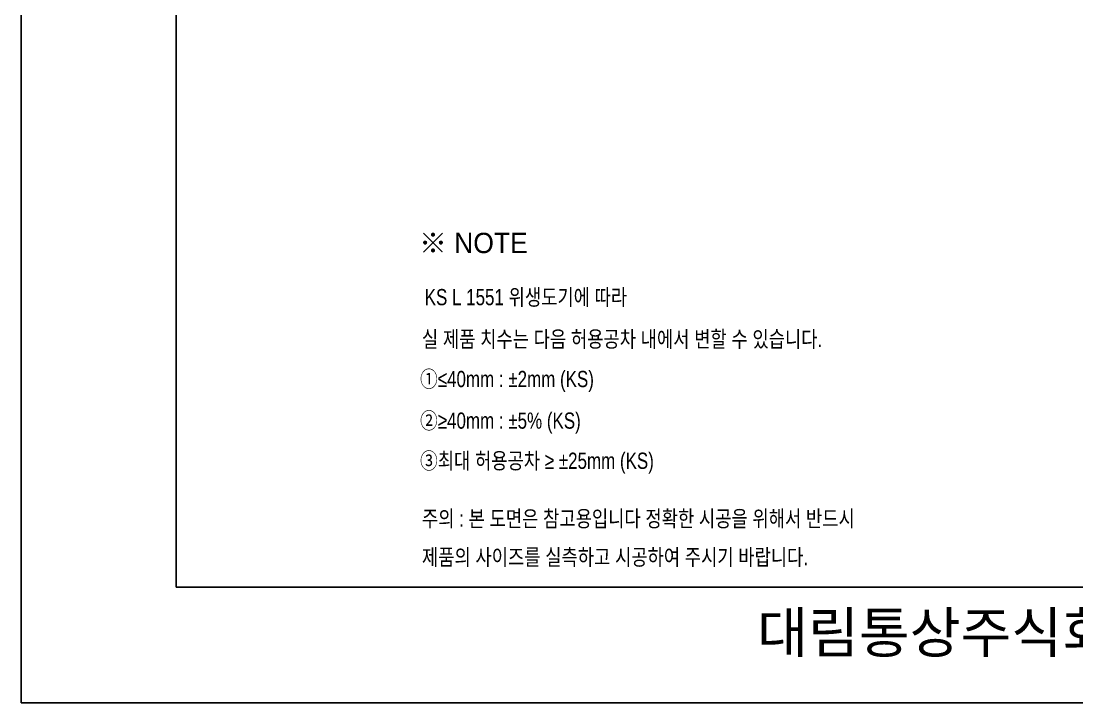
# Model space of a CAD drawing. Extents: x 66329 to 68754, y 58068 to 61499.
# Drawn here: x 66329 to 67632, y 58068 to 58909 of the extents above; entities that cross this region are included whole.
import ezdxf
from ezdxf.lldxf.tags import DXFTag

# ---------------------------------------------------------------- set-up
doc = ezdxf.new("R2010")
doc.units = 0
doc.header["$MEASUREMENT"] = 0
doc.linetypes.add('HIDDEN', pattern=[9.525, 6.35, -3.175])
doc.layers.get('0').update_dxf_attribs({"linetype": 'CONTINUOUS'})
for name, color, linetype in [('2', 2, 'HIDDEN'), ('Dim', 4, 'CONTINUOUS'), ('LINE', 7, 'CONTINUOUS'), ('YA', 7, 'CONTINUOUS')]:
    doc.layers.add(name, color=color, linetype=linetype)
doc.styles.add('MtXpl_', font='')
doc.styles.add('굴림', font='', dxfattribs={"height": 3.2})
doc.styles.add('스타일1', font='txt.shx', dxfattribs={"bigfont": 'ghs.shx'})
doc.styles.get('MtXpl_').set_extended_font_data('Gulim')
doc.styles.get('굴림').set_extended_font_data('Gulim')
tags = doc.linetypes.add('Amconstr', pattern=[9999, 9999, 0]).pattern_tags.tags
tags[6:7] = [DXFTag(74, 4), DXFTag(75, 0), DXFTag(340, '0'), DXFTag(46, 1.0), DXFTag(50, 0.0), DXFTag(44, 0.0), DXFTag(45, 0.0)]
tags[4:5] = [DXFTag(74, 4), DXFTag(75, 0), DXFTag(340, '0'), DXFTag(46, 1.0), DXFTag(50, 0.0), DXFTag(44, 0.0), DXFTag(45, 0.0)]

msp = doc.modelspace()

# ---------------------------------------------------------------- linework, layer by layer
at = {"layer": 'LINE', "linetype": 'Amconstr'}
msp.add_line((67607.7, 58210.9), (67679.7, 58210.9), dxfattribs=at)
at = {"layer": 'YA', "color": 7}
for p, q in [((66520.2, 58210.9), (66520.2, 60308.7)), ((66520.2, 58477.4), (66520.2, 58390.9)), ((66520.2, 58210.9), (67607.7, 58210.9)), ((66592.2, 58210.9), (67607.7, 58210.9))]:
    msp.add_line(p, q, dxfattribs=at)
at = {"layer": 'YA', "color": 0}
msp.add_lwpolyline([(66328.9, 58068.4), (68754.4, 58068.4), (68754.4, 61498.7), (66328.9, 61498.7)], close=True, dxfattribs=at)

# ---------------------------------------------------------------- texts
at = {"color": 3, "style": '굴림', "width": 0.8}
for s, p in [('KS L 1551 위생도기에 따라', (66827, 58558.8)), ('실 제품 치수는 다음 허용공차 내에서 변할 수 있습니다.', (66823.6, 58507.1)), ('①≤40mm : ±2mm (KS)', (66821.3, 58457.8)), ('②≥40mm : ±5%%% (KS)', (66821.3, 58406.5)), ('③최대 허용공차 ≥ ±25mm (KS)', (66821.3, 58357))]:
    msp.add_text(s, height=20, dxfattribs=at).set_placement(p)
at = {"color": 1, "style": '굴림', "width": 0.8}
for s, p in [('주의 : 본 도면은 참고용입니다 정확한 시공을 위해서 반드시', (66823.6, 58285.6)), ('제품의 사이즈를 실측하고 시공하여 주시기 바랍니다.', (66823.6, 58238.2))]:
    msp.add_text(s, height=20, dxfattribs=at).set_placement(p)
at = {"layer": '2', "style": 'MtXpl_'}
msp.add_text('※ NOTE', height=25, dxfattribs=at).set_placement((66820.2, 58623.1))
at = {"layer": 'Dim', "color": 0, "insert": (67110.2, 58180.1), "char_height": 50, "width": 1090, "attachment_point": 1, "style": '스타일1'}
msp.add_mtext('{\\fGulim|b0|i0|c129|p50;       대림통상주식회사\\P}', dxfattribs=at)

doc.saveas('drawing.dxf')
